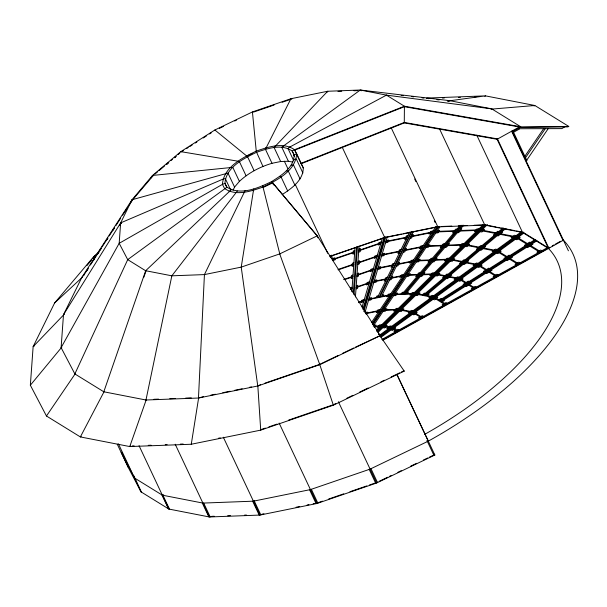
<?xml version="1.0" encoding="UTF-8"?>
<svg xmlns="http://www.w3.org/2000/svg" width="607" height="607" viewBox="0 0 607 607"><rect width="100%" height="100%" fill="white"/><g stroke="black" fill="none" stroke-linecap="round" stroke-linejoin="round"><path stroke-width="0.91" d="M294.509 155.976L292.179 151.029L294.532 149.724L296.686 153.844C295.571 171.174 276.784 180.302 263.006 187.047C251.101 191.167 236.002 196.531 224.598 188.496L222.435 184.376C223.551 167.046 242.337 157.919 256.116 151.173C268.028 147.053 283.128 141.689 294.532 149.724L301.133 163.753L404.277 122.91L404.414 106.217L386.447 95.132L360.285 90.026L327.697 91.255L290.905 98.729L252.421 111.946L214.87 129.997L180.803 151.651L152.554 175.438L132.038 199.741L81.824 277.422L63.485 314.722L61.11 347.636L74.858 373.927L103.805 391.788L145.968 400.005L198.474 398.033L257.755 385.984L319.76 364.693L380.263 335.61L317.256 235.857L271.632 181.592C258.37 187.889 240.774 195.978 226.95 187.191L224.931 183.352C225.971 167.191 243.498 158.67 256.344 152.38C267.459 148.533 281.542 143.533 292.179 151.029L294.19 154.876C294.046 167.691 281.269 175.461 271.632 181.592M245.031 190.719L204.43 274.592L198.474 398.033L203.383 396.659M378.396 333.463L404.239 371.127L333.357 405.195L260.714 430.135L191.273 444.248L129.761 446.562L80.367 436.934L46.458 416.007L30.35 385.217L33.135 346.65L54.622 302.954L93.349 257.087L98.926 252.292M233.035 190.219L234.568 187.1L227.966 173.071L132.038 199.741L120.649 222.89L119.177 243.316L61.11 347.636L61.793 347.356M120.983 223.687L120.649 222.89L63.485 314.722L64.16 314.54M563 239.917L563.417 240.175A247.444 109.245 -25.2 0 1 428.314 441.13L370.103 469.112L310.45 489.591L253.423 501.177L202.905 503.082L162.342 495.175L134.496 477.99L121.294 452.223L127.834 466.115M282.232 194.528C291.641 188.458 303.295 180.249 303.288 167.873L296.686 153.844L294.19 154.876M351.324 277.323L351.225 278.636L352.819 278.089M351.354 276.845L351.453 275.525L353.039 274.979M352.204 265.054L352.113 266.374L353.699 265.828M352.242 264.584L352.333 263.263L353.927 262.717M353.092 252.793L352.993 254.113L354.587 253.567M353.13 252.322L353.221 251.002L354.814 250.456M351.832 291.709L355.027 247.512M353.289 293.044L356.613 246.966M354.048 294.623L357.508 246.654M355.429 296.891L359.094 246.108M357.69 287.058L357.599 288.378L356.005 288.917M357.728 286.58L357.819 285.26L356.233 285.806M358.578 274.827L358.479 276.147L356.893 276.693M358.608 274.356L358.707 273.036L357.113 273.582M359.458 262.565L359.367 263.886L357.773 264.432M359.496 262.095L359.587 260.775L358.001 261.321M360.346 250.304L360.247 251.624L358.661 252.171M360.376 249.834L360.475 248.513L358.881 249.06M260.555 384.671L257.755 385.984L241.222 267.118L253.703 188.959M198.656 397.752L191.273 444.248L191.653 443.687M237.352 191.008L171.842 275.821L145.968 400.005L146.408 399.573M291.906 99.04L291.049 99.214L290.905 98.729L265.418 149.261L272.019 163.291L280.692 161.53L288.378 161.242L292.779 162.099M361.393 301.732L361.127 302.635L363.608 301.785M361.544 301.216L361.818 300.306L364.299 299.456M366.628 283.985L366.362 284.895L368.844 284.046M366.78 283.469L367.053 282.566L369.534 281.709M370.543 270.722L370.278 271.625L372.759 270.775M370.695 270.206L370.96 269.296L373.449 268.446M374.473 257.414L374.2 258.324L376.689 257.467M374.625 256.898L374.891 255.987L377.372 255.137M378.396 244.105L378.131 245.016L380.612 244.158M378.556 243.589L378.821 242.679L381.31 241.829M362.038 307.119L382.395 238.119M362.834 309.289L383.996 237.565M363.601 309.456L385.05 236.753M363.798 311.528L385.764 237.079M365.065 312.127L387.296 236.768M366.628 314.38L366.901 313.47M367.053 312.954L367.318 312.051L364.944 312.529M371.15 299.046L370.885 299.957L368.51 300.435M371.302 298.53L371.575 297.627L369.2 298.105M376.386 281.307L376.12 282.209L373.745 282.695M376.537 280.791L376.81 279.88L374.436 280.366M380.301 268.036L380.035 268.947L377.66 269.432M380.452 267.52L380.726 266.617L378.351 267.095M384.231 254.728L383.958 255.638L381.583 256.124M384.383 254.219L384.648 253.309L382.273 253.794M388.161 241.427L387.896 242.33L385.521 242.815M388.305 240.911L388.579 240L386.204 240.486M231.184 189.809L145.672 270.722L103.805 391.788L104.366 391.378M143.844 277.224L146.006 270.98L127.713 259.629L119.177 243.316L222.435 184.376L224.931 183.352L226.874 187.472M146.257 399.679L129.761 446.562L130.33 446.001M226.95 187.191L127.713 259.629L74.858 373.927L75.503 373.563M376.09 297.559L376.818 296.064L378.343 295.761M384.937 279.569L384.201 281.064L385.718 280.753M385.195 279.03L385.931 277.536L387.448 277.224M391.743 265.714L391.014 267.209L392.532 266.898M392.008 265.176L392.744 263.681L394.262 263.37M398.579 251.814L397.843 253.309L399.368 252.998M398.845 251.275L399.581 249.78L401.098 249.477M405.415 237.921L404.679 239.416L406.197 239.105M405.681 237.383L406.409 235.888L407.934 235.577M377.607 297.255L409.611 232.162M379.125 296.944L411.129 231.859M379.982 296.77L411.986 231.684M381.5 296.459L413.504 231.373M383.017 296.155L383.753 294.661L382.235 294.964M391.864 278.158L391.128 279.652L389.611 279.964M392.13 277.619L392.866 276.124L391.348 276.435M398.678 264.303L397.942 265.798L396.424 266.109M398.943 263.764L399.679 262.27L398.162 262.581M405.514 250.41L404.778 251.897L403.26 252.208M405.779 249.872L406.515 248.377L404.99 248.68M412.35 236.51L411.614 238.005L410.089 238.316M412.608 235.971L413.344 234.477L411.827 234.788M104.199 391.439L80.367 436.934L81.103 436.403M151.105 177.859L152.554 175.438L232.8 167.35L239.401 181.372L234.568 187.1M120.831 223.399L121.279 222.67M119.511 225.622L121.013 223.209M83.789 275.267L85.329 272.892M85.541 272.558L88.394 268.142M90.443 264.978L91.976 262.603M92.234 262.209L95.049 257.861M95.322 257.429L96.354 255.835M97.09 254.69L101.179 248.362M102.014 247.079L107.834 238.073M109.222 235.926L114.48 227.784M115.914 225.576L120.618 218.292M122.606 215.219L124.2 212.754M124.443 212.503L127.265 208.004M129.299 204.87L130.846 202.465M131.097 202.214L132.114 200.629M86.831 270.745L87.856 269.159M93.478 260.456L94.502 258.87M97.143 254.781L98.683 252.406M100.132 250.167L101.149 248.582M106.271 240.668L107.894 238.149M112.917 230.379L114.548 227.853M327.697 91.255L274.091 147.501L280.692 161.53M376.864 311.444L376.203 312.43L378.578 311.952M377.243 310.883L377.911 309.896L380.286 309.411M387.425 295.738L386.758 296.732L389.133 296.246M387.797 295.184L388.465 294.19L390.84 293.712M400.408 276.42L399.747 277.414L402.122 276.929M400.787 275.866L401.455 274.872L403.83 274.394M410.12 261.981L409.459 262.968L411.834 262.482M410.499 261.42L411.167 260.433L413.542 259.948M419.862 247.489L419.202 248.475L421.577 247.997M420.241 246.928L420.909 245.941L423.276 245.456M429.604 233.005L428.937 233.991L431.311 233.505M429.991 232.443L430.651 231.449L433.026 230.971M371.56 322.385L435.917 226.661M372.228 323.356L437.45 226.35M372.561 323.971L438.148 226.426M254.659 500.441L254.28 501.003L260.82 514.895L261.192 514.334M372.797 324.73L438.907 226.396M373.442 325.747L439.908 226.881M374.261 327.568L374.929 326.581M375.301 326.02L375.968 325.033L373.866 325.109M385.862 310.314L385.195 311.308L383.093 311.383M386.234 309.752L386.902 308.766L384.8 308.849M396.417 294.615L395.756 295.601L393.647 295.677M396.796 294.054L397.456 293.067L395.354 293.143M409.406 275.297L408.739 276.284L406.637 276.367M409.786 274.736L410.446 273.749L408.344 273.825M419.118 260.851L418.451 261.837L416.349 261.921M419.498 260.289L420.158 259.303L418.056 259.379M428.861 246.366L428.193 247.353L426.091 247.428M429.232 245.805L429.9 244.811L427.798 244.894M438.603 231.874L437.943 232.86L435.834 232.944M438.975 231.313L439.643 230.326L437.541 230.402M46.458 416.007L75.314 373.616M524.88 156.219L543.606 128.707M525.518 157.699L545.291 128.661M526.709 160.225L548.197 128.654M30.35 385.217L61.557 347.424M153.541 175.264L132.387 200.09L132.038 199.741M86.801 265.707L91.627 259.993M92.833 258.559L94.039 257.133L93.349 257.087L97.674 253.445M84.229 274.569L81.824 277.422L82.453 277.338M401.03 293.894L402.358 292.324L403.701 292.271M416.979 275.009L415.651 276.58L416.994 276.526M417.449 274.447L418.777 272.877L420.12 272.824M429.255 260.471L427.927 262.034L429.278 261.989M429.733 259.902L431.053 258.339L432.404 258.286M441.57 245.881L440.25 247.451L441.593 247.398M442.048 245.319L443.368 243.748L444.719 243.703M453.884 231.297L452.564 232.868L453.907 232.815M454.362 230.736L455.69 229.165L457.033 229.112M402.373 293.841L460.243 225.318M403.723 293.788L461.586 225.265M404.482 293.765L462.344 225.235M405.825 293.712L463.687 225.189M407.176 293.659L408.496 292.096L407.153 292.142M423.117 274.781L421.789 276.344L420.446 276.397M423.595 274.212L424.915 272.649L423.572 272.695M435.394 260.236L434.073 261.807L432.723 261.86M435.872 259.675L437.199 258.104L435.849 258.157M447.716 245.653L446.388 247.224L445.045 247.269M448.186 245.084L449.514 243.521L448.171 243.566M460.03 231.07L458.702 232.633L457.359 232.686M460.508 230.501L461.828 228.93L460.485 228.983M63.872 314.638L33.135 346.65L34.015 346.415M294.714 150.119L404.406 106.688L520.055 127.091L520.7 126.734L491.753 108.865L449.59 100.648L360.285 90.026L281.777 147.213L288.378 161.242M484.879 96.43L485.456 95.868L534.85 105.497L568.759 126.423L567.917 126.886L519.531 127.417M377.971 326.467L376.955 327.469L379.064 327.385M378.548 325.898L379.565 324.897L381.666 324.813M394.687 309.987L393.677 310.989L395.779 310.905M395.263 309.418L396.28 308.417L398.389 308.333M410.833 294.069L409.816 295.07L411.918 294.994M411.409 293.5L412.426 292.498L414.528 292.422M430.689 274.493L429.673 275.495L431.774 275.419M431.266 273.924L432.275 272.922L434.384 272.847M445.53 259.857L444.514 260.858L446.623 260.775M446.107 259.288L447.124 258.286L449.226 258.203M460.425 245.175L459.408 246.176L461.51 246.093M461.001 244.606L462.018 243.604L464.12 243.521M475.319 230.493L474.302 231.495L476.404 231.411M475.896 229.924L476.912 228.922L479.022 228.839M376.719 329.7L482.899 225.007M376.735 330.974L484.257 224.954M376.97 331.46L485.114 224.84L496.185 226.995M377.44 331.726L485.638 225.045M377.858 332.598L487.398 224.598M385.589 326.968L384.572 327.97L382.888 327.643M386.166 326.399L387.183 325.398L385.498 325.071M402.304 310.488L401.295 311.49L399.603 311.156M402.881 309.919L403.898 308.917L402.213 308.584M418.451 294.57L417.434 295.571L415.742 295.245M419.027 294L420.044 292.999L418.352 292.673M438.307 274.994L437.29 275.995L435.598 275.669M438.884 274.425L439.893 273.423L438.208 273.097M453.148 260.357L452.132 261.359L450.447 261.033M453.725 259.788L454.742 258.787L453.057 258.461M468.043 245.676L467.026 246.677L465.334 246.351M468.619 245.107L469.636 244.105L467.944 243.779M482.937 230.994L481.92 231.995L480.236 231.669M483.513 230.425L484.523 229.423L482.838 229.097M54.622 302.954L82.082 277.49M154.952 174.072L157.782 171.69M159.201 170.499L164.451 166.075M166.621 164.247L168.792 162.418M170.962 160.589L172.411 159.375M174.581 157.547L176.03 156.325M178.2 154.504L179.725 153.214M166.75 164.383L168.177 163.184M174.581 157.797L176 156.598M239.401 181.372C248.597 172.775 260.001 166.857 272.019 163.291M422.426 294.668L424.247 293.135L425.332 293.34M444.385 276.177L442.556 277.718L443.641 277.93M445.037 275.631L446.858 274.091L447.943 274.303M461.29 261.943L459.469 263.484L460.546 263.688M461.95 261.389L463.771 259.857L464.848 260.069M478.248 247.664L476.427 249.204L477.504 249.409M478.908 247.11L480.729 245.577L481.814 245.789M495.206 233.384L493.385 234.924L494.47 235.129M495.866 232.83L497.687 231.297L498.772 231.51M423.504 294.881L503.12 227.853M424.589 295.085L503.476 228.672M425.196 295.207L504.083 228.786M426.273 295.419L505.889 228.391M427.358 295.632L429.179 294.092L428.102 293.879M449.317 277.141L447.488 278.681L446.411 278.469M449.969 276.587L451.79 275.054L450.713 274.842M466.222 262.907L464.401 264.44L463.316 264.227M466.882 262.353L468.703 260.82L467.618 260.608M483.18 248.627L481.359 250.16L480.274 249.955M483.84 248.073L485.661 246.541L484.583 246.328M500.138 234.348L498.317 235.88L497.239 235.675M500.798 233.794L502.619 232.261L501.541 232.049M491.192 109.283L491.753 108.865L386.447 95.132L289.987 146.924L287.946 148.411L293.765 160.794M534.114 106.028L534.85 105.497L491.473 109.116M388.04 327.446L386.742 328.395L388.427 328.721M388.776 326.907L390.073 325.959L391.765 326.293M409.399 311.869L408.101 312.817L409.786 313.144M410.135 311.33L411.432 310.382L413.124 310.716M430.022 296.831L428.724 297.779L430.409 298.105M430.758 296.292L432.055 295.343L433.747 295.677M455.394 278.325L454.097 279.273L455.781 279.607M456.13 277.794L457.428 276.845L459.112 277.171M474.363 264.493L473.065 265.441L474.75 265.767M475.099 263.954L476.396 263.013L478.088 263.339M493.392 250.615L492.087 251.564L493.779 251.897M494.128 250.084L495.426 249.136L497.11 249.462M512.414 236.745L511.117 237.686L512.809 238.02M513.158 236.206L514.455 235.258L516.147 235.592M379.709 335.079L520.92 232.102M162.653 494.379L161.917 494.917L168.45 508.803L169.186 508.264M380.035 335.846L522.012 232.314M379.921 336.498L522.931 232.208L529.221 236.093M163.685 494.758L162.949 495.297L169.49 509.182M380.308 336.786L523.811 232.14M381.059 337.249L523.795 233.156M393.761 329.548L392.463 330.489L391.303 329.776M394.497 329.009L395.794 328.061L394.633 327.348M415.12 313.971L413.822 314.912L412.661 314.198M415.856 313.432L417.153 312.484L415.992 311.77M435.743 298.925L434.445 299.873L433.284 299.16M436.479 298.394L437.776 297.445L436.615 296.732M461.115 280.426L459.818 281.375L458.657 280.654M461.851 279.888L463.149 278.939L461.988 278.226M480.084 266.594L478.786 267.535L477.626 266.822M480.82 266.056L482.117 265.107L480.956 264.394M499.113 252.717L497.816 253.665L496.655 252.944M499.849 252.178L501.147 251.23L499.986 250.516M518.143 238.839L516.845 239.788L515.684 239.075M518.871 238.301L520.176 237.36L519.015 236.639M181.88 151.56L183.473 150.551M186.63 148.54L188.216 147.531M189.794 146.53L192.169 145.02M195.333 143.009L196.918 142.008M203.239 137.979L206.41 135.968M209.567 133.957L211.153 132.948M438.815 299.828L441.016 298.432L441.752 298.894M465.288 282.999L463.088 284.402L463.831 284.858M466.077 282.498L468.278 281.102L469.014 281.557M485.668 270.039L483.476 271.435L484.211 271.898M486.465 269.538L488.658 268.142L489.401 268.598M506.117 257.042L503.916 258.438L504.66 258.893M506.906 256.541L509.106 255.137L509.85 255.6M526.565 244.044L524.365 245.44L525.108 245.896M527.354 243.536L529.554 242.14L530.298 242.595M439.559 300.29L535.025 239.59M440.295 300.746L535.769 240.053M440.712 301.004L536.186 240.304M441.456 301.459L536.929 240.767M442.2 301.922L444.4 300.526L443.656 300.063M468.672 285.093L466.472 286.489L465.728 286.034M469.461 284.584L471.662 283.188L470.918 282.733M489.06 272.133L486.86 273.529L486.116 273.067M489.849 271.625L492.049 270.229L491.306 269.774M509.501 259.128L507.308 260.524L506.564 260.069M510.297 258.628L512.49 257.231L511.754 256.769M529.949 246.131L527.749 247.527L527.013 247.072M530.746 245.63L532.938 244.226L532.195 243.771M565.322 126.461L561.877 128.608L519.167 128.737M404.277 122.91L497.087 139.284L519.319 126.962L568.759 126.423M512.414 131.78L519.691 127.743L519.319 126.962M512.801 132.69L519.326 129.071L518.644 127.614M395.438 330.58L393.951 331.407L395.111 332.12M396.288 330.109L397.782 329.282L398.936 330.003M419.983 316.968L418.496 317.795L419.657 318.516M420.833 316.505L422.328 315.678L423.481 316.391M443.687 303.834L442.192 304.661L443.353 305.374M444.536 303.363L446.024 302.536L447.184 303.25M472.845 287.665L471.351 288.492L472.512 289.205M473.688 287.194L475.182 286.367L476.343 287.088M494.644 275.578L493.15 276.405L494.31 277.118M495.494 275.108L496.981 274.281L498.142 274.994M516.511 263.453L515.017 264.28L516.178 264.993M517.354 262.983L518.848 262.156L520.009 262.877M538.379 251.328L536.884 252.155L538.045 252.876M539.228 250.866L540.716 250.038L541.876 250.752M381.864 339.472L548.167 247.261M382.6 339.935L549.76 247.254M552.226 245.888L553.956 244.932M555.534 244.052L560.519 241.29M134.496 477.99L134.716 477.375M383.025 340.193L563.417 240.175M219.37 128.388L223.649 126.332M234.712 121.013L236.419 120.194M247.603 155.749L252.345 153.472M271.898 183.268L263.195 187.449L262.778 185.841M145.672 270.722L171.842 275.821L204.43 274.592L241.222 267.118L279.706 253.908L317.256 235.857L317.969 237.853M265.039 383.131L319.692 364.367L338.387 355.376M342.636 353.335L353.684 348.023M355.383 347.212L380.263 335.61M334.123 404.353L335.823 403.534M346.893 398.215L352.849 395.354M359.663 392.084L368.176 387.987M380.946 381.849L384.345 380.217M391.158 376.939L399.672 372.85M401.371 372.03L403.928 370.801L404.239 371.127M379.132 481.321L387.653 477.231M389.36 476.412L391.06 475.592M397.873 472.314L401.28 470.675M410.651 466.176L416.614 463.308M423.428 460.03L427.692 457.982M429.392 457.162L432.799 455.531M127.796 466.593L141.029 491.875L168.875 509.061L209.438 516.974L259.955 515.07L316.983 503.484L376.636 482.997L434.847 455.022L397.001 374.602M120.649 222.89L222.807 179.209L225.28 178.534L230.721 190.082M121.263 452.701L121.711 452.519M294.532 149.724L404.414 106.217L520.7 126.734M300.943 163.351L404.277 122.439L497.74 138.927M253.506 112.105L274.068 105.041M282.103 102.287L290.154 99.518M330.14 256.2L383.958 237.724M330.178 256.42L384.777 237.671L437.829 226.889L484.826 225.121L522.559 232.481L548.462 248.468A230.19 101.627 -25.2 0 1 424.445 434.483M332.325 258.643L334.806 257.793L334.958 258.559M354.723 251.768L332.477 259.409L332.56 259.842L354.693 252.246M358.79 250.372L381.037 242.739L380.877 243.255L358.752 250.85M338.122 269.432L353.843 264.03L353.798 264.515L338.182 269.872M377.106 256.048L357.895 262.641L357.872 263.112L376.955 256.564M343.592 279.516L352.948 276.299M357.022 274.903L373.184 269.349M344.89 279.531L352.91 276.777M356.984 275.373L373.024 269.865M350.565 287.756L352.159 287.21M350.315 289.129L352.06 288.522M356.134 287.126L369.268 282.619M350.292 289.6L352.03 289M356.104 287.604L369.117 283.135M358.699 302.195L364.033 300.359M358.6 302.688L363.881 300.875M265.335 428.087L260.866 429.627L260.714 430.135L257.823 385.786M268.916 426.865L276.959 424.103M288.575 420.112L332.378 405.074M322.469 501.132L318.038 502.657L317.886 503.173L311.353 489.28M328.675 499.007L343.744 493.832M349.943 491.7L366.787 485.919M369.443 485.008L375.65 482.876L375.733 483.309L369.2 469.423M293.841 159.687L296.315 159.011L302.916 173.041M326.923 91.923L327.788 91.748M384.853 237.413L401.356 234.059M403.169 233.695L437.161 226.783M407.206 237.071L385.931 241.389L385.786 241.905L406.94 237.61M411.091 236.282L432.366 231.957L431.979 232.519L410.825 236.821M382.008 254.697L400.377 250.964L400.096 251.503L381.856 255.213M422.616 246.45L404.247 250.183L403.996 250.714L422.237 247.011M378.078 268.006L393.533 264.864M397.426 264.075L412.874 260.934M377.926 268.522L393.268 265.403M397.16 264.614L412.494 261.496M374.162 281.276L386.72 278.719M390.612 277.93L403.162 275.381M374.011 281.785L386.454 279.258M390.347 278.469L402.782 275.942M368.927 299.016L390.172 294.699M368.775 299.532L389.8 295.26M365.467 313.28L379.618 310.405M365.444 313.766L379.238 310.966M210.773 395.165L215.386 394.224M222.777 392.721L230.167 391.219M234.78 390.286L242.17 388.784M249.56 387.281L251.404 386.902M218.414 438.254L220.258 437.875M262.11 514.144L263.946 513.772M296.079 507.247L299.752 506.496M307.089 505.009L308.925 504.637M313.159 503.772L314.737 503.453M291.155 165.15L293.439 164.861L300.04 178.89M337.955 91.369L341.733 91.225M353.934 90.762L357.69 90.618M426.782 98.076L485.456 95.868L447.822 101.043M442.435 98.03L444.316 97.962M458.467 97.424L460.356 97.355M474.507 96.824L476.396 96.748M447.716 100.716L449.59 100.648L449.15 101.081L447.283 100.861M441.79 226.472L451.798 226.092M458.308 225.85L467.61 225.493M474.12 225.25L483.422 224.901M455.713 230.683L436.873 231.396L436.501 231.95L455.242 231.244M459.158 230.554L478.005 229.841L477.421 230.41L458.68 231.115M427.131 245.881L443.406 245.266L442.92 245.835L426.751 246.442M463.103 244.522L446.835 245.137L446.365 245.706L462.526 245.091M417.388 260.373L431.076 259.857M434.529 259.72L448.216 259.204M417.017 260.927L430.598 260.418M434.051 260.289L447.64 259.773M407.676 274.812L418.8 274.394M422.244 274.265L433.368 273.848M407.305 275.373L418.322 274.956M421.774 274.827L432.791 274.417M394.694 294.129L413.511 293.424M394.315 294.691L412.935 293.993M384.132 309.836L397.373 309.335M383.753 310.397L396.796 309.904M373.199 326.096L380.65 325.815M374.633 326.589L380.081 326.384M153.89 399.292L158.564 399.118M169.778 398.693L175.393 398.48M185.674 398.093L191.288 397.881M132.22 445.933L134.109 445.857M148.26 445.326L151.09 445.219M165.241 444.688L167.122 444.612M180.332 444.119L183.162 444.013M211.714 516.337L214.241 516.246M227.663 515.738L230.478 515.631M244.553 515.1L246.434 515.032M286.322 170.878L288.249 170.999L294.85 185.029M360.945 90.64L361.658 90.724M401.144 95.42L403.526 95.656M411.758 96.634L413.625 96.854M422.04 97.856L423.906 98.084M426.668 98.455L428.876 98.668M436.881 99.669L439.202 99.897M385.855 95.496L386.689 95.61L385.597 95.398M497.619 227.276L499.447 227.633M500.79 227.898L515.002 230.668M516.474 230.948L521.405 231.912M496.951 233.042L481.821 230.099L481.252 230.668L496.298 233.596M499.713 233.581L514.85 236.533L514.106 237.071L499.06 234.135M466.927 244.78L479.993 247.322L479.333 247.876L466.351 245.349M495.813 250.41L482.747 247.861L482.102 248.415L495.077 250.949M452.04 259.462L463.027 261.602M465.797 262.141L476.791 264.288M451.464 260.031L462.375 262.156M465.144 262.694L476.047 264.827M437.192 274.098L446.122 275.836M448.892 276.382L457.815 278.12M436.615 274.668L445.462 276.39M448.232 276.929L457.079 278.659M417.335 293.674L432.45 296.618M416.759 294.243L431.714 297.157M401.197 309.585L411.827 311.664M400.62 310.154L411.091 312.195M384.481 326.073L390.46 327.241M383.905 326.642L389.724 327.772M279.66 176.485L281.109 177.016L287.71 191.046M562.575 240.152L562.993 240.41L511.618 131.233M529.63 236.343L537.089 240.949M537.476 241.191L548.887 248.233L497.512 139.049M528.105 243.999L517.718 237.587L516.982 238.126L527.308 244.5M530.002 245.167L540.389 251.579L539.54 252.049L529.205 245.676M498.688 251.465L507.657 256.996L506.86 257.497L497.952 252.004M518.515 263.704L509.546 258.165L508.765 258.673L517.672 264.166M479.659 265.342L487.201 269.994M489.105 271.17L496.647 275.821M478.923 265.874L486.412 270.502M488.316 271.67L495.805 276.291M460.69 279.174L466.821 282.953M468.718 284.129L474.849 287.915M459.954 279.713L466.024 283.461M467.929 284.63L473.999 288.378M435.318 297.673L445.69 304.077M434.582 298.212L444.848 304.547M414.695 312.711L421.994 317.218M413.959 313.25L421.144 317.689M393.336 328.288L397.448 330.83M392.6 328.827L396.599 331.293M214.87 129.997L247.497 156.636L254.098 170.658M378.381 333.85L379.997 335.519L379.625 334.738M428.314 441.13L396.849 374.436M433.527 453.657L434.847 455.022M433.656 455.121L433.967 455.44L427.434 441.555M152.554 175.438L152.873 175.825M317.362 236.161L272.687 182.882L273.469 184.543M181.091 152.061L180.803 151.651L238.012 161.204L239.462 161.735L246.063 175.764M263.006 187.047L279.857 254.189M301.133 163.753L303.288 167.873M133.995 475.911L134.344 476.594M512.869 130.816L526.914 160.658M512.042 130.998L568.418 250.797M497.087 139.284L548.462 248.468M476.806 135.24L522.559 232.481M439.468 128.737L484.826 225.121M391.272 127.948L437.829 226.889M414.687 179.019L415.894 181.592M434.354 220.811L435.158 222.519M342.234 147.258L384.777 237.671M289.987 146.924L290.176 147.319M293.485 154.345L294.258 155.999M426.911 440.606L427.282 441.388M283.378 145.634L283.56 146.029M284.334 161.196L287.946 168.867M295.169 184.225L327.681 253.316M275.138 145.946L275.328 146.34M265.843 147.835L266.025 148.229M272.497 182.487L273.666 184.96M252.618 112.409L252.421 111.946L256.298 151.568M262.945 166.409L256.116 151.173M253.286 190.393L253.468 190.788M243.984 192.282L244.173 192.677M370.983 468.687L377.516 482.573L377.433 482.14M338.387 401.728L376.636 482.997M225.69 173.359L225.872 173.754M229.135 191.296L229.325 191.698M279.137 423.064L316.983 503.484M309.585 489.766L316.118 503.658M223.315 437.207L259.955 515.07M252.656 501.207L259.189 515.1M203.664 503.059L210.204 516.944M175.211 444.233L209.438 516.974M202.29 502.968L208.823 516.853M139.056 445.705L168.875 509.061M134.913 478.248L141.446 492.14M118.441 443.869L141.029 491.875M117.25 444.172L127.994 466.973M279.706 253.908L319.692 364.367M319.441 363.669L333.357 405.195L333.273 404.763M335.049 258.992L335.193 259.758L332.712 260.608L331.65 255.107M330.041 255.661L330.398 257.512M386.447 95.132L386.469 95.618"/></g></svg>
